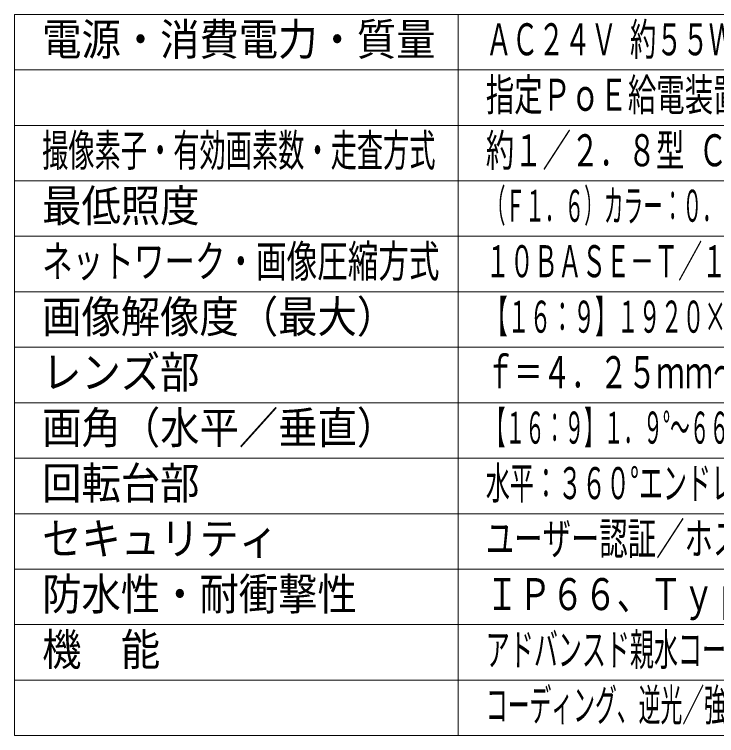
# Model space of a CAD drawing. Units: millimetres on the paper. Extents: x -62 to 64, y -58 to 59.
# Drawn here: x -62.5 to 0.8, y -54.6 to 10.4 of the extents above; entities that cross this region are included whole.
import ezdxf
from ezdxf.enums import TextEntityAlignment as Align

# ---------------------------------------------------------------- set-up
doc = ezdxf.new("R2010")
doc.units = ezdxf.units.MM
doc.layers.add('0-0_MOJI1', color=7, linetype='Continuous', lineweight=9)
doc.layers.add('0-2_WAKU', color=4, linetype='Continuous', lineweight=9)
doc.styles.add('ＭＳ ゴシック', font='')
doc.styles.get('ＭＳ ゴシック').set_extended_font_data('MS Gothic')

msp = doc.modelspace()

# ---------------------------------------------------------------- linework, layer by layer
at = {"layer": '0-2_WAKU', "color": 3}
for p, q in [((62.515, 10.429), (-62.485, 10.429)), ((-62.485, -54.571), (-62.485, 10.429)), ((-22.485, -54.571), (-22.485, 10.429)), ((-62.485, -54.571), (62.515, -54.571))]:
    msp.add_line(p, q, dxfattribs=at)
at = {"layer": '0-2_WAKU'}
for p, q in [((62.515, 5.429), (-62.485, 5.429)), ((62.515, 0.429), (-62.485, 0.429)), ((62.515, -4.571), (-62.485, -4.571)), ((62.515, -9.571), (-62.485, -9.571)), ((-62.485, -14.571), (62.515, -14.571)), ((-62.485, -19.571), (62.515, -19.571)), ((-62.485, -24.571), (62.515, -24.571)), ((-62.485, -29.571), (62.515, -29.571)), ((-62.485, -34.571), (62.515, -34.571)), ((62.515, -39.571), (-62.485, -39.571)), ((62.515, -44.571), (-62.485, -44.571)), ((62.515, -49.571), (-62.485, -49.571))]:
    msp.add_line(p, q, dxfattribs=at)

# ---------------------------------------------------------------- texts
at = {"layer": '0-0_MOJI1', "style": 'ＭＳ ゴシック'}
for s, height, width, p in [('電源・消費電力・質量', 2.889, 0.9, (-59.985, 5.874)), ('ＡＣ２４Ｖ 約５５Ｗ、ＰｏＥ＋（ＩＥＥＥ８０２．３ａｔ準拠）約２５Ｗ、', 2.889, 0.6, (-19.985, 5.874)), ('指定ＰｏＥ給電装置（インジェクター）約５０Ｗ・約８．０ｋｇ', 2.889, 0.65, (-19.985, 0.874)), ('撮像素子・有効画素数・走査方式', 2.889, 0.6, (-59.985, -4.126)), ('約１／２．８型 ＣＭＯＳセンサー・約２１０万画素・プログレッシブ', 2.886, 0.65, (-19.985, -4.126)), ('最低照度', 2.889, 0.9, (-59.985, -9.126)), ('（Ｆ１．６）カラー：０．００１ｌｘ、白黒：０．０００４ｌｘ／０ｌｘ（ＩＲ\u3000ＬＥＤ点灯時）', 2.889, 0.45, (-19.985, -9.126)), ('ネットワーク・画像圧縮方式', 2.886, 0.7, (-59.985, -14.126)), ('１０ＢＡＳＥ－Ｔ／１００ＢＡＳＥ－ＴＸ・Ｈ．２６５、Ｈ．２６４、ＪＰＥＧ', 2.889, 0.55, (-19.985, -14.126)), ('画像解像度（最大）', 2.889, 0.9, (-59.985, -19.126)), ('【１６：９】１９２０×１０８０（６０ｆｐｓ）【４：３】２０４８×１５３６（３０ｆｐｓ）', 2.889, 0.5, (-19.985, -19.126)), ('レンズ部', 2.889, 0.9, (-59.985, -24.126)), ('ｆ＝４．２５ｍｍ～１７０ｍｍ（４０倍、電動ズーム／電動フォーカス）', 2.889, 0.65, (-19.985, -24.126)), ('画角（水平／垂直）', 2.889, 0.9, (-59.985, -29.126)), ('【１６：９】１．９°～６６°／１．１°～３９°【４：３】１．４°～５１°／１．１°～３９°', 2.889, 0.45, (-19.985, -29.126)), ('水平：３６０°エンドレス旋回／垂直：－３０°～２１０°（水平～真下～水平）', 2.889, 0.55, (-19.985, -34.126)), ('回転台部', 2.889, 0.9, (-59.985, -34.126)), ('ユーザー認証／ホスト認証／ＨＴＴＰＳ／動画ファイルの改ざん検出', 2.886, 0.65, (-19.985, -39.126)), ('セキュリティ', 2.889, 0.9, (-59.985, -39.126)), ('防水性・耐衝撃性', 2.889, 0.9, (-59.985, -44.126)), ('ＩＰ６６、Ｔｙｐｅ４Ｘ、ＮＥＭＡ４Ｘ準拠・ＩＫ１０', 2.886, 0.75, (-19.985, -44.126)), ('機\u3000能', 2.889, 0.9, (-59.985, -49.126)), ('アドバンスド親水コート、インテリジェントオート、スーパーダイナミック、スマート', 2.886, 0.55, (-19.985, -49.126)), ('コーディング、逆光／強光補正、カラー／白黒切換、画揺れ補正、動作検知、ＳＤスロット', 2.886, 0.5, (-19.985, -54.126))]:
    msp.add_text(s, height=height, dxfattribs=dict(at, width=width)).set_placement(p, align=Align.BOTTOM_LEFT)

doc.saveas('drawing.dxf')
